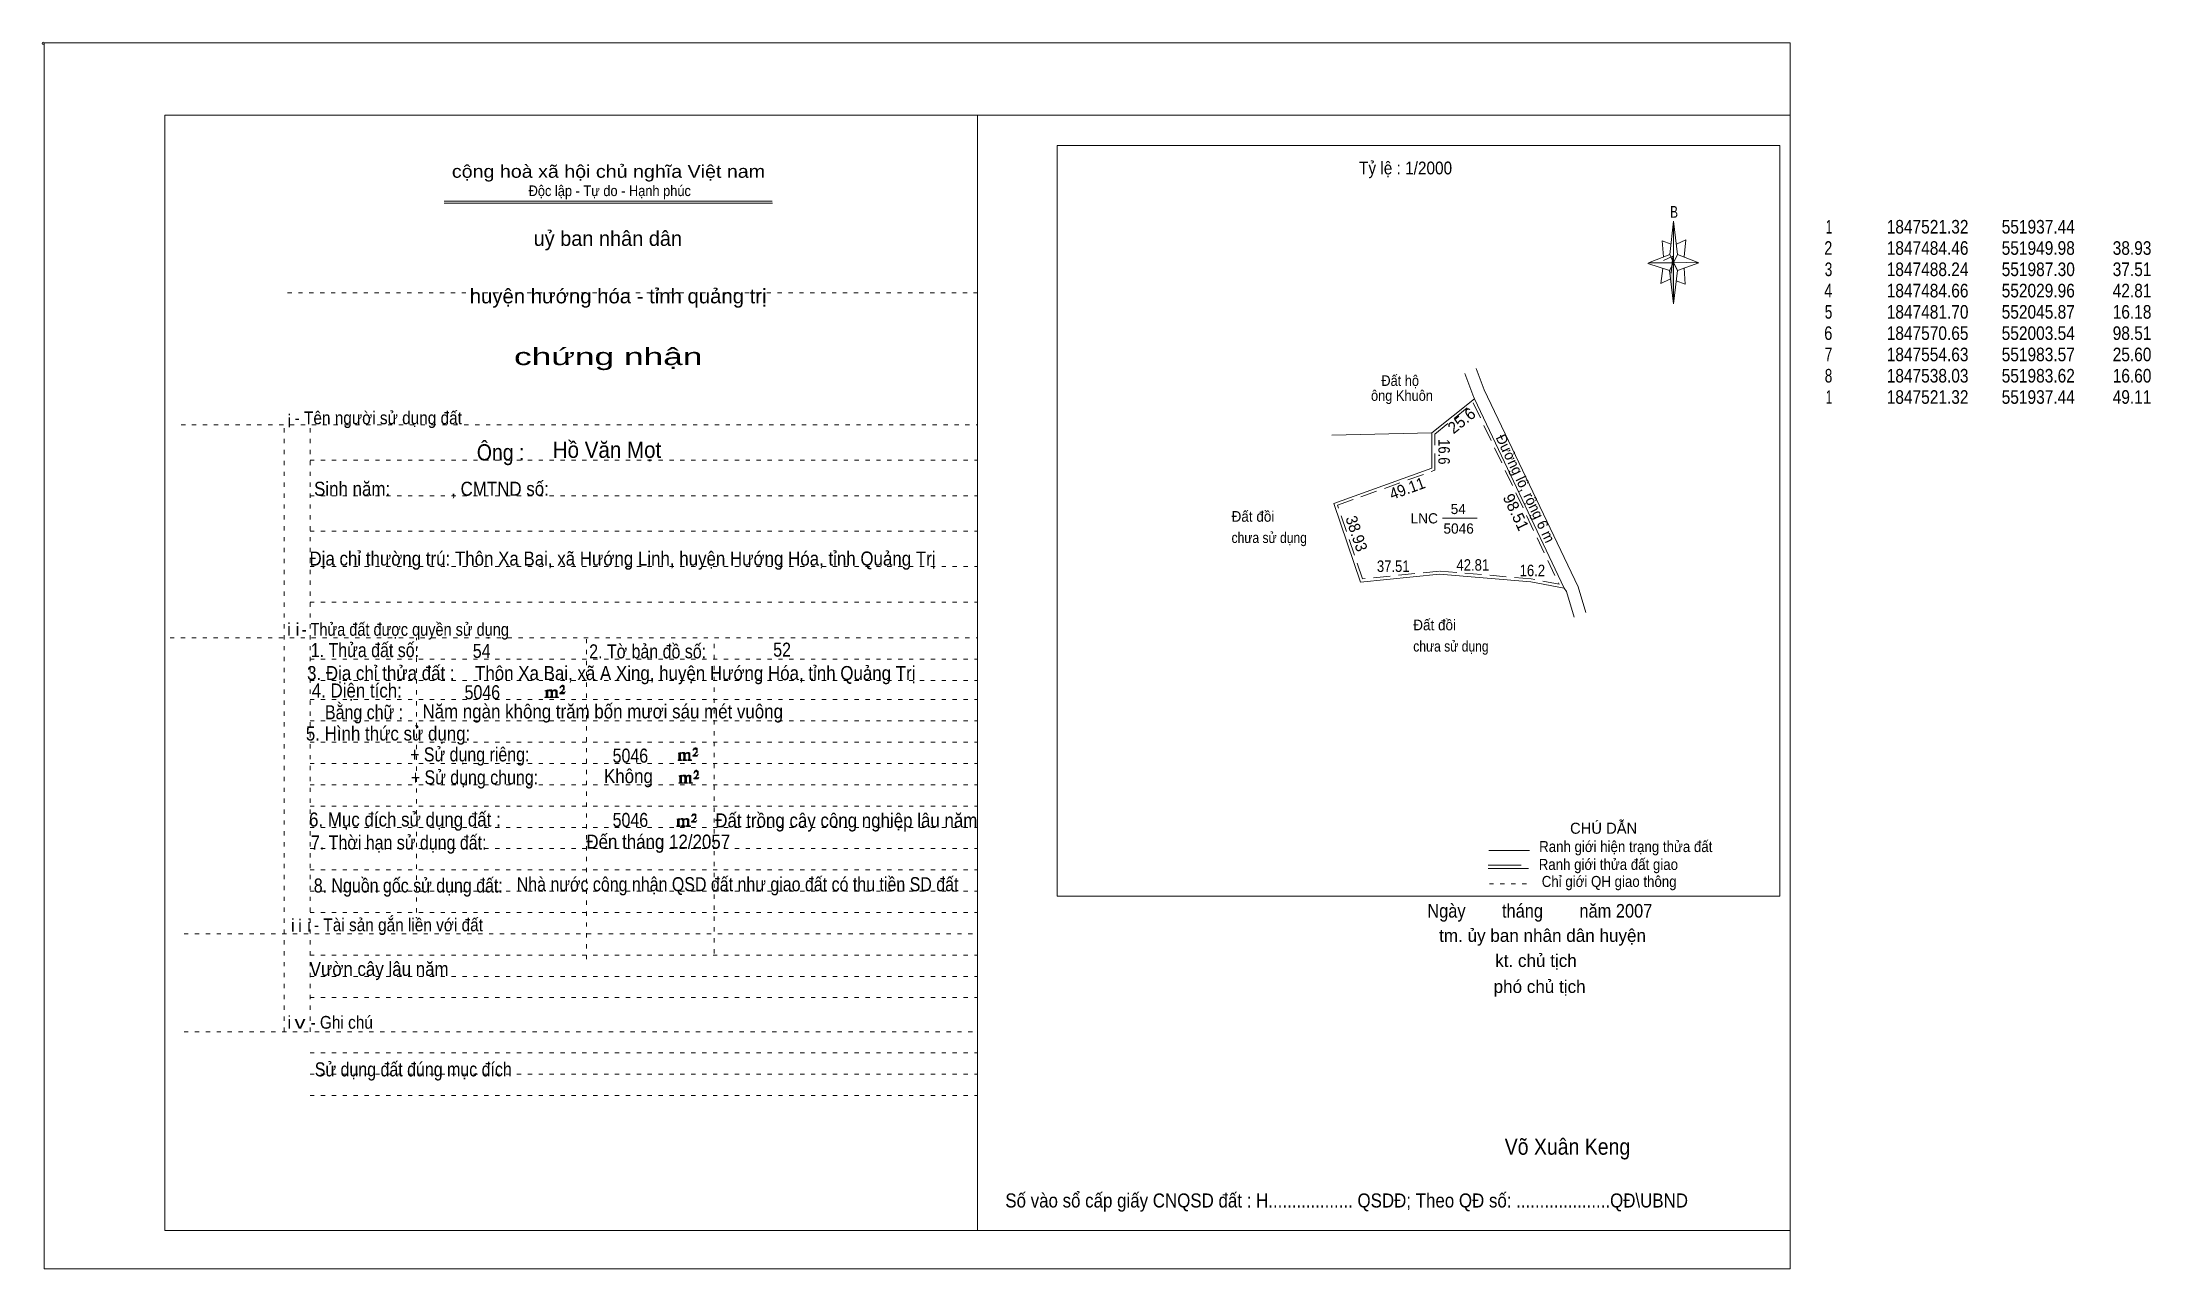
# Model space of a CAD drawing. Header units: centimetres. Extents: x -1.6 to 48, y -3.3 to 25.5.
import ezdxf
from ezdxf.enums import TextEntityAlignment as Align

# ---------------------------------------------------------------- set-up
doc = ezdxf.new("R2010")
doc.units = ezdxf.units.CM
doc.header["$LTSCALE"] = 0.13
for name, pattern in [('DOTTED', [1.5, 0.3, -1.2]), ('LONG_DASHED', [7.5, 6, -1.5]), ('MEDIUM_DASHED', [4.5, 3, -1.5])]:
    doc.linetypes.add(name, pattern=pattern)
for name, color, linetype, lineweight in [('1', 7, 'DOTTED', 13), ('10', 7, 'Continuous', 13), ('13', 7, 'Continuous', 13), ('4', 7, 'Continuous', 13), ('5', 7, 'Continuous', 13), ('50', 7, 'Continuous', 13)]:
    doc.layers.add(name, color=color, linetype=linetype, lineweight=lineweight)
doc.layers.add('25', color=7, linetype='Continuous')
doc.layers.add('30', color=7, linetype='Continuous')

msp = doc.modelspace()

# ---------------------------------------------------------------- hatches: boundary and pattern name
at = {"layer": '5'}
msp.add_hatch(color=256, dxfattribs=at).paths.add_polyline_path([(36.77, 20.31), (36.77, 19.35), (36.67, 20.13)])
at = {"layer": '50'}
for points in [[(10.27, 10.13), (10.27, 10.12), (10.27, 10.11), (10.25, 10.11), (10.24, 10.11), (10.24, 10.1), (10.33, 10.1), (10.33, 10.11), (10.32, 10.11), (10.31, 10.11), (10.31, 10.12), (10.31, 10.13), (10.31, 10.24), (10.31, 10.25), (10.32, 10.26), (10.34, 10.26), (10.35, 10.26), (10.36, 10.26), (10.37, 10.25), (10.39, 10.22), (10.39, 10.13), (10.37, 10.12), (10.37, 10.11), (10.36, 10.11), (10.35, 10.11), (10.35, 10.1), (10.44, 10.1), (10.44, 10.11), (10.43, 10.11), (10.42, 10.11), (10.42, 10.12), (10.42, 10.13), (10.42, 10.24), (10.44, 10.26), (10.45, 10.26), (10.46, 10.26), (10.49, 10.26), (10.49, 10.25), (10.5, 10.24), (10.5, 10.22), (10.5, 10.13), (10.5, 10.12), (10.49, 10.11), (10.49, 10.11), (10.47, 10.11), (10.47, 10.1), (10.56, 10.1), (10.56, 10.11), (10.55, 10.11), (10.54, 10.11), (10.53, 10.12), (10.53, 10.13), (10.53, 10.2), (10.53, 10.25), (10.53, 10.26), (10.52, 10.27), (10.5, 10.28), (10.47, 10.28), (10.46, 10.28), (10.44, 10.27), (10.41, 10.25), (10.41, 10.26), (10.4, 10.28), (10.39, 10.28), (10.37, 10.28), (10.35, 10.28), (10.34, 10.28), (10.32, 10.26), (10.31, 10.26), (10.31, 10.25), (10.31, 10.25), (10.31, 10.26), (10.31, 10.28), (10.24, 10.26), (10.24, 10.26), (10.25, 10.26), (10.27, 10.25), (10.27, 10.24), (10.27, 10.23)], [(10.69, 10.19), (10.72, 10.24), (10.72, 10.24), (10.71, 10.22), (10.69, 10.22), (10.68, 10.22), (10.63, 10.22), (10.66, 10.26), (10.67, 10.27), (10.69, 10.28), (10.69, 10.3), (10.69, 10.32), (10.69, 10.34), (10.69, 10.35), (10.69, 10.37), (10.68, 10.38), (10.67, 10.38), (10.66, 10.39), (10.65, 10.39), (10.63, 10.38), (10.63, 10.38), (10.62, 10.37), (10.61, 10.35), (10.59, 10.33), (10.61, 10.33), (10.61, 10.35), (10.62, 10.35), (10.63, 10.36), (10.65, 10.36), (10.66, 10.36), (10.67, 10.35), (10.68, 10.35), (10.68, 10.32), (10.68, 10.3), (10.66, 10.28), (10.66, 10.26), (10.65, 10.25), (10.59, 10.2), (10.59, 10.19)], [(13.39, 8.66), (13.39, 8.65), (13.39, 8.64), (13.38, 8.64), (13.37, 8.64), (13.37, 8.62), (13.45, 8.62), (13.45, 8.64), (13.44, 8.64), (13.43, 8.64), (13.43, 8.65), (13.43, 8.66), (13.43, 8.77), (13.43, 8.78), (13.44, 8.79), (13.47, 8.79), (13.48, 8.79), (13.49, 8.79), (13.5, 8.78), (13.51, 8.74), (13.51, 8.66), (13.5, 8.65), (13.5, 8.64), (13.49, 8.64), (13.48, 8.64), (13.48, 8.62), (13.57, 8.62), (13.57, 8.64), (13.55, 8.64), (13.54, 8.64), (13.54, 8.65), (13.54, 8.66), (13.54, 8.77), (13.57, 8.79), (13.58, 8.79), (13.59, 8.79), (13.61, 8.79), (13.61, 8.78), (13.62, 8.77), (13.62, 8.74), (13.62, 8.66), (13.62, 8.65), (13.61, 8.64), (13.61, 8.64), (13.6, 8.64), (13.6, 8.62), (13.69, 8.62), (13.69, 8.64), (13.67, 8.64), (13.66, 8.64), (13.65, 8.65), (13.65, 8.66), (13.65, 8.73), (13.65, 8.78), (13.65, 8.79), (13.64, 8.8), (13.62, 8.81), (13.6, 8.81), (13.59, 8.81), (13.57, 8.8), (13.53, 8.78), (13.53, 8.79), (13.52, 8.81), (13.51, 8.81), (13.5, 8.81), (13.48, 8.81), (13.47, 8.81), (13.44, 8.79), (13.43, 8.79), (13.43, 8.78), (13.43, 8.78), (13.43, 8.79), (13.43, 8.81), (13.37, 8.79), (13.37, 8.79), (13.38, 8.79), (13.39, 8.78), (13.39, 8.77), (13.39, 8.76)], [(13.82, 8.72), (13.84, 8.77), (13.84, 8.77), (13.83, 8.74), (13.82, 8.74), (13.81, 8.74), (13.75, 8.74), (13.79, 8.79), (13.8, 8.8), (13.82, 8.81), (13.82, 8.83), (13.82, 8.84), (13.82, 8.87), (13.82, 8.88), (13.82, 8.9), (13.81, 8.91), (13.8, 8.91), (13.79, 8.92), (13.77, 8.92), (13.75, 8.91), (13.75, 8.91), (13.74, 8.9), (13.73, 8.88), (13.72, 8.86), (13.73, 8.86), (13.73, 8.88), (13.74, 8.88), (13.75, 8.89), (13.77, 8.89), (13.79, 8.89), (13.8, 8.88), (13.81, 8.88), (13.81, 8.84), (13.81, 8.83), (13.79, 8.81), (13.79, 8.79), (13.77, 8.78), (13.72, 8.73), (13.72, 8.72)], [(13.41, 8.12), (13.41, 8.11), (13.41, 8.1), (13.4, 8.1), (13.39, 8.1), (13.39, 8.09), (13.48, 8.09), (13.48, 8.1), (13.47, 8.1), (13.45, 8.1), (13.45, 8.11), (13.45, 8.12), (13.45, 8.23), (13.45, 8.24), (13.47, 8.26), (13.49, 8.26), (13.5, 8.26), (13.51, 8.26), (13.52, 8.24), (13.53, 8.21), (13.53, 8.12), (13.52, 8.11), (13.52, 8.1), (13.51, 8.1), (13.5, 8.1), (13.5, 8.09), (13.59, 8.09), (13.59, 8.1), (13.58, 8.1), (13.57, 8.1), (13.57, 8.11), (13.57, 8.12), (13.57, 8.23), (13.59, 8.26), (13.6, 8.26), (13.61, 8.26), (13.63, 8.26), (13.63, 8.24), (13.64, 8.23), (13.64, 8.21), (13.64, 8.12), (13.64, 8.11), (13.63, 8.1), (13.63, 8.1), (13.62, 8.1), (13.62, 8.09), (13.71, 8.09), (13.71, 8.1), (13.7, 8.1), (13.69, 8.1), (13.67, 8.11), (13.67, 8.12), (13.67, 8.2), (13.67, 8.24), (13.67, 8.26), (13.66, 8.27), (13.64, 8.28), (13.62, 8.28), (13.61, 8.28), (13.59, 8.27), (13.55, 8.24), (13.55, 8.26), (13.54, 8.28), (13.53, 8.28), (13.52, 8.28), (13.5, 8.28), (13.49, 8.28), (13.47, 8.26), (13.45, 8.26), (13.45, 8.24), (13.45, 8.24), (13.45, 8.26), (13.45, 8.28), (13.39, 8.26), (13.39, 8.26), (13.4, 8.26), (13.41, 8.24), (13.41, 8.23), (13.41, 8.22)], [(13.84, 8.19), (13.86, 8.23), (13.86, 8.23), (13.85, 8.21), (13.84, 8.21), (13.83, 8.21), (13.77, 8.21), (13.81, 8.26), (13.82, 8.27), (13.84, 8.28), (13.84, 8.3), (13.84, 8.31), (13.84, 8.33), (13.84, 8.34), (13.84, 8.37), (13.83, 8.38), (13.82, 8.38), (13.81, 8.39), (13.8, 8.39), (13.77, 8.38), (13.77, 8.38), (13.76, 8.37), (13.75, 8.34), (13.74, 8.32), (13.75, 8.32), (13.75, 8.34), (13.76, 8.34), (13.77, 8.36), (13.8, 8.36), (13.81, 8.36), (13.82, 8.34), (13.83, 8.34), (13.83, 8.31), (13.83, 8.3), (13.81, 8.28), (13.81, 8.26), (13.8, 8.24), (13.74, 8.2), (13.74, 8.19)], [(13.36, 7.11), (13.36, 7.1), (13.36, 7.09), (13.35, 7.09), (13.34, 7.09), (13.34, 7.07), (13.42, 7.07), (13.42, 7.09), (13.41, 7.09), (13.4, 7.09), (13.4, 7.1), (13.4, 7.11), (13.4, 7.22), (13.4, 7.23), (13.41, 7.24), (13.44, 7.24), (13.45, 7.24), (13.46, 7.24), (13.47, 7.23), (13.48, 7.19), (13.48, 7.11), (13.47, 7.1), (13.47, 7.09), (13.46, 7.09), (13.45, 7.09), (13.45, 7.07), (13.54, 7.07), (13.54, 7.09), (13.52, 7.09), (13.51, 7.09), (13.51, 7.1), (13.51, 7.11), (13.51, 7.22), (13.54, 7.24), (13.55, 7.24), (13.56, 7.24), (13.58, 7.24), (13.58, 7.23), (13.59, 7.22), (13.59, 7.19), (13.59, 7.11), (13.59, 7.1), (13.58, 7.09), (13.58, 7.09), (13.57, 7.09), (13.57, 7.07), (13.66, 7.07), (13.66, 7.09), (13.64, 7.09), (13.63, 7.09), (13.62, 7.1), (13.62, 7.11), (13.62, 7.18), (13.62, 7.23), (13.62, 7.24), (13.61, 7.25), (13.59, 7.26), (13.57, 7.26), (13.56, 7.26), (13.54, 7.25), (13.5, 7.23), (13.5, 7.24), (13.49, 7.26), (13.48, 7.26), (13.47, 7.26), (13.45, 7.26), (13.44, 7.26), (13.41, 7.24), (13.4, 7.24), (13.4, 7.23), (13.4, 7.23), (13.4, 7.24), (13.4, 7.26), (13.34, 7.24), (13.34, 7.24), (13.35, 7.24), (13.36, 7.23), (13.36, 7.22), (13.36, 7.21)], [(13.79, 7.17), (13.81, 7.22), (13.81, 7.22), (13.8, 7.19), (13.79, 7.19), (13.78, 7.19), (13.72, 7.19), (13.76, 7.24), (13.77, 7.25), (13.79, 7.26), (13.79, 7.28), (13.79, 7.29), (13.79, 7.32), (13.79, 7.33), (13.79, 7.35), (13.78, 7.36), (13.77, 7.36), (13.76, 7.37), (13.74, 7.37), (13.72, 7.36), (13.72, 7.36), (13.71, 7.35), (13.7, 7.33), (13.69, 7.31), (13.7, 7.31), (13.7, 7.33), (13.71, 7.33), (13.72, 7.34), (13.74, 7.34), (13.76, 7.34), (13.77, 7.33), (13.78, 7.33), (13.78, 7.29), (13.78, 7.28), (13.76, 7.26), (13.76, 7.24), (13.74, 7.23), (13.69, 7.18), (13.69, 7.17)]]:
    msp.add_hatch(color=256, dxfattribs=at).paths.add_polyline_path(points)

# ---------------------------------------------------------------- linework, layer by layer
at = {"layer": '1', "linetype": 'Continuous'}
for p, q in [((1.31, -2.42), (1.31, 23.78)), ((1.31, 23.78), (39.51, 23.78)), ((20.41, -2.42), (20.41, 23.78)), ((39.51, -2.42), (39.51, 23.78)), ((7.87, 21.76), (15.58, 21.76)), ((7.87, 21.71), (15.59, 21.71)), ((36.67, 20.13), (36.16, 20.3)), ((1.31, -2.42), (39.51, -2.42))]:
    msp.add_line(p, q, dxfattribs=at)
at = {"layer": '1'}
for p, q in [((4.19, 19.61), (20.41, 19.61)), ((1.69, 16.51), (20.41, 16.51)), ((4.11, 2.25), (4.11, 16.51)), ((4.72, 2.25), (4.72, 16.51)), ((4.72, 15.68), (20.41, 15.68)), ((4.72, 14.84), (20.41, 14.84)), ((4.72, 14.01), (20.41, 14.01)), ((4.72, 13.18), (20.41, 13.18)), ((4.72, 12.34), (20.41, 12.34)), ((1.43, 11.5), (20.41, 11.5)), ((7.22, 5.05), (7.22, 11.5)), ((11.22, 3.95), (11.22, 11.5)), ((14.22, 4.09), (14.22, 11.5)), ((4.72, 11), (20.41, 11)), ((4.72, 10.5), (20.41, 10.5)), ((4.72, 10.05), (20.41, 10.05)), ((4.72, 9.55), (20.41, 9.55)), ((4.72, 9.05), (20.41, 9.05)), ((4.72, 8.55), (20.41, 8.55)), ((4.72, 8.05), (20.41, 8.05)), ((4.72, 7.55), (20.41, 7.55)), ((4.72, 7.05), (20.41, 7.05)), ((4.72, 6.55), (20.41, 6.55)), ((4.72, 6.05), (20.41, 6.05)), ((4.72, 5.55), (20.41, 5.55)), ((4.72, 5.05), (20.41, 5.05)), ((1.76, 4.55), (20.41, 4.55)), ((4.72, 4.05), (20.41, 4.05)), ((4.72, 3.55), (20.41, 3.55)), ((4.72, 3.05), (20.41, 3.05)), ((1.76, 2.25), (20.41, 2.25)), ((4.72, 1.75), (20.41, 1.75)), ((4.72, 1.25), (20.41, 1.25)), ((4.72, 0.75), (20.41, 0.75))]:
    msp.add_line(p, q, dxfattribs=at)
at = {"layer": '1', "linetype": 'Continuous'}
msp.add_lwpolyline([(-1.53, -3.32), (39.51, -3.32), (39.51, 25.48), (-1.53, 25.48)], close=True, dxfattribs=at)
msp.add_lwpolyline([(36.68, 19.93), (36.47, 19.83), (36.52, 20.18)], dxfattribs=at)
at = {"layer": '10'}
for p, q in [((32.13, 17.83), (32.32, 17.33)), ((34.53, 12.7), (32.32, 17.33)), ((28.74, 16.26), (31.09, 16.32)), ((34.53, 12.7), (34.71, 12.1))]:
    msp.add_line(p, q, dxfattribs=at)
for points in [[(32.09, 17.12), (32.05, 17.21), (31.86, 17.71)], [(31.09, 16.32), (32.09, 17.12), (34.2, 12.67), (33.41, 12.82)], [(33.41, 12.82), (31.27, 13), (29.41, 12.81), (28.78, 14.66), (31.09, 15.49), (31.09, 16.32)], [(34.2, 12.67), (34.25, 12.59), (34.43, 11.99)]]:
    msp.add_lwpolyline(points, dxfattribs=at)
at = {"layer": '10', "linetype": 'MEDIUM_DASHED'}
msp.add_lwpolyline([(31.16, 16.29), (32.06, 17.02), (34.08, 12.76), (33.42, 12.89), (31.27, 13.07), (29.46, 12.89), (28.87, 14.62), (31.16, 15.44)], close=True, dxfattribs=at)
at = {"layer": '13'}
msp.add_line((31.34, 14.31), (32.15, 14.31), dxfattribs=at)
at = {"layer": '4'}
for p, q in [((32.43, 6.51), (33.38, 6.51)), ((32.41, 6.08), (33.36, 6.08))]:
    msp.add_line(p, q, dxfattribs=at)
at = {"layer": '4', "linetype": 'LONG_DASHED'}
msp.add_line((32.41, 6.16), (33.36, 6.16), dxfattribs=at)
at = {"layer": '4', "linetype": 'DOTTED'}
msp.add_line((32.44, 5.72), (33.43, 5.72), dxfattribs=at)
at = {"layer": '4'}
msp.add_lwpolyline([(22.28, 23.07), (39.27, 23.07), (39.27, 5.43), (22.28, 5.43)], close=True, dxfattribs=at)
msp.add_circle((-1.55, 25.47), 0.025, dxfattribs=at)
at = {"layer": '5'}
for p, q in [((36.68, 20.51), (36.77, 21.29)), ((36.86, 20.51), (37.36, 20.31)), ((36.86, 20.13), (36.77, 19.35)), ((37.04, 19.81), (36.83, 19.89)), ((37.02, 20.19), (37.04, 19.81))]:
    msp.add_line(p, q, dxfattribs=at)
for points in [[(36.71, 20.75), (36.5, 20.83), (36.53, 20.45)], [(36.84, 20.75), (37.06, 20.85), (37.02, 20.45)], [(36.77, 20.31), (36.68, 20.51), (36.18, 20.31)], [(36.53, 20.37), (36.75, 20.47), (36.71, 20.07)], [(36.77, 20.31), (36.86, 20.13), (37.36, 20.31)]]:
    msp.add_lwpolyline(points, dxfattribs=at)
for points in [[(36.77, 21.29), (36.86, 20.51), (36.77, 20.31)], [(36.77, 20.31), (36.18, 20.31), (36.68, 20.51), (36.86, 20.13), (37.36, 20.31), (36.77, 20.33)], [(36.77, 20.31), (36.77, 19.35), (36.67, 20.13)]]:
    msp.add_lwpolyline(points, close=True, dxfattribs=at)
at = {"layer": '50'}
for points in [[(10.27, 10.13), (10.27, 10.12), (10.27, 10.11), (10.25, 10.11), (10.24, 10.11), (10.24, 10.1), (10.33, 10.1), (10.33, 10.11), (10.32, 10.11), (10.31, 10.11), (10.31, 10.12), (10.31, 10.13), (10.31, 10.24), (10.31, 10.25), (10.32, 10.26), (10.34, 10.26), (10.35, 10.26), (10.36, 10.26), (10.37, 10.25), (10.39, 10.22), (10.39, 10.13), (10.37, 10.12), (10.37, 10.11), (10.36, 10.11), (10.35, 10.11), (10.35, 10.1), (10.44, 10.1), (10.44, 10.11), (10.43, 10.11), (10.42, 10.11), (10.42, 10.12), (10.42, 10.13), (10.42, 10.24), (10.44, 10.26), (10.45, 10.26), (10.46, 10.26), (10.49, 10.26), (10.49, 10.25), (10.5, 10.24), (10.5, 10.22), (10.5, 10.13), (10.5, 10.12), (10.49, 10.11), (10.49, 10.11), (10.47, 10.11), (10.47, 10.1), (10.56, 10.1), (10.56, 10.11), (10.55, 10.11), (10.54, 10.11), (10.53, 10.12), (10.53, 10.13), (10.53, 10.2), (10.53, 10.25), (10.53, 10.26), (10.52, 10.27), (10.5, 10.28), (10.47, 10.28), (10.46, 10.28), (10.44, 10.27), (10.41, 10.25), (10.41, 10.26), (10.4, 10.28), (10.39, 10.28), (10.37, 10.28), (10.35, 10.28), (10.34, 10.28), (10.32, 10.26), (10.31, 10.26), (10.31, 10.25), (10.31, 10.25), (10.31, 10.26), (10.31, 10.28), (10.24, 10.26), (10.24, 10.26), (10.25, 10.26), (10.27, 10.25), (10.27, 10.24), (10.27, 10.23)], [(10.69, 10.19), (10.72, 10.24), (10.72, 10.24), (10.71, 10.22), (10.69, 10.22), (10.68, 10.22), (10.63, 10.22), (10.66, 10.26), (10.67, 10.27), (10.69, 10.28), (10.69, 10.3), (10.69, 10.32), (10.69, 10.34), (10.69, 10.35), (10.69, 10.37), (10.68, 10.38), (10.67, 10.38), (10.66, 10.39), (10.65, 10.39), (10.63, 10.38), (10.63, 10.38), (10.62, 10.37), (10.61, 10.35), (10.59, 10.33), (10.61, 10.33), (10.61, 10.35), (10.62, 10.35), (10.63, 10.36), (10.65, 10.36), (10.66, 10.36), (10.67, 10.35), (10.68, 10.35), (10.68, 10.32), (10.68, 10.3), (10.66, 10.28), (10.66, 10.26), (10.65, 10.25), (10.59, 10.2), (10.59, 10.19)], [(13.39, 8.66), (13.39, 8.65), (13.39, 8.64), (13.38, 8.64), (13.37, 8.64), (13.37, 8.62), (13.45, 8.62), (13.45, 8.64), (13.44, 8.64), (13.43, 8.64), (13.43, 8.65), (13.43, 8.66), (13.43, 8.77), (13.43, 8.78), (13.44, 8.79), (13.47, 8.79), (13.48, 8.79), (13.49, 8.79), (13.5, 8.78), (13.51, 8.74), (13.51, 8.66), (13.5, 8.65), (13.5, 8.64), (13.49, 8.64), (13.48, 8.64), (13.48, 8.62), (13.57, 8.62), (13.57, 8.64), (13.55, 8.64), (13.54, 8.64), (13.54, 8.65), (13.54, 8.66), (13.54, 8.77), (13.57, 8.79), (13.58, 8.79), (13.59, 8.79), (13.61, 8.79), (13.61, 8.78), (13.62, 8.77), (13.62, 8.74), (13.62, 8.66), (13.62, 8.65), (13.61, 8.64), (13.61, 8.64), (13.6, 8.64), (13.6, 8.62), (13.69, 8.62), (13.69, 8.64), (13.67, 8.64), (13.66, 8.64), (13.65, 8.65), (13.65, 8.66), (13.65, 8.73), (13.65, 8.78), (13.65, 8.79), (13.64, 8.8), (13.62, 8.81), (13.6, 8.81), (13.59, 8.81), (13.57, 8.8), (13.53, 8.78), (13.53, 8.79), (13.52, 8.81), (13.51, 8.81), (13.5, 8.81), (13.48, 8.81), (13.47, 8.81), (13.44, 8.79), (13.43, 8.79), (13.43, 8.78), (13.43, 8.78), (13.43, 8.79), (13.43, 8.81), (13.37, 8.79), (13.37, 8.79), (13.38, 8.79), (13.39, 8.78), (13.39, 8.77), (13.39, 8.76)], [(13.82, 8.72), (13.84, 8.77), (13.84, 8.77), (13.83, 8.74), (13.82, 8.74), (13.81, 8.74), (13.75, 8.74), (13.79, 8.79), (13.8, 8.8), (13.82, 8.81), (13.82, 8.83), (13.82, 8.84), (13.82, 8.87), (13.82, 8.88), (13.82, 8.9), (13.81, 8.91), (13.8, 8.91), (13.79, 8.92), (13.77, 8.92), (13.75, 8.91), (13.75, 8.91), (13.74, 8.9), (13.73, 8.88), (13.72, 8.86), (13.73, 8.86), (13.73, 8.88), (13.74, 8.88), (13.75, 8.89), (13.77, 8.89), (13.79, 8.89), (13.8, 8.88), (13.81, 8.88), (13.81, 8.84), (13.81, 8.83), (13.79, 8.81), (13.79, 8.79), (13.77, 8.78), (13.72, 8.73), (13.72, 8.72)], [(13.41, 8.12), (13.41, 8.11), (13.41, 8.1), (13.4, 8.1), (13.39, 8.1), (13.39, 8.09), (13.48, 8.09), (13.48, 8.1), (13.47, 8.1), (13.45, 8.1), (13.45, 8.11), (13.45, 8.12), (13.45, 8.23), (13.45, 8.24), (13.47, 8.26), (13.49, 8.26), (13.5, 8.26), (13.51, 8.26), (13.52, 8.24), (13.53, 8.21), (13.53, 8.12), (13.52, 8.11), (13.52, 8.1), (13.51, 8.1), (13.5, 8.1), (13.5, 8.09), (13.59, 8.09), (13.59, 8.1), (13.58, 8.1), (13.57, 8.1), (13.57, 8.11), (13.57, 8.12), (13.57, 8.23), (13.59, 8.26), (13.6, 8.26), (13.61, 8.26), (13.63, 8.26), (13.63, 8.24), (13.64, 8.23), (13.64, 8.21), (13.64, 8.12), (13.64, 8.11), (13.63, 8.1), (13.63, 8.1), (13.62, 8.1), (13.62, 8.09), (13.71, 8.09), (13.71, 8.1), (13.7, 8.1), (13.69, 8.1), (13.67, 8.11), (13.67, 8.12), (13.67, 8.2), (13.67, 8.24), (13.67, 8.26), (13.66, 8.27), (13.64, 8.28), (13.62, 8.28), (13.61, 8.28), (13.59, 8.27), (13.55, 8.24), (13.55, 8.26), (13.54, 8.28), (13.53, 8.28), (13.52, 8.28), (13.5, 8.28), (13.49, 8.28), (13.47, 8.26), (13.45, 8.26), (13.45, 8.24), (13.45, 8.24), (13.45, 8.26), (13.45, 8.28), (13.39, 8.26), (13.39, 8.26), (13.4, 8.26), (13.41, 8.24), (13.41, 8.23), (13.41, 8.22)], [(13.84, 8.19), (13.86, 8.23), (13.86, 8.23), (13.85, 8.21), (13.84, 8.21), (13.83, 8.21), (13.77, 8.21), (13.81, 8.26), (13.82, 8.27), (13.84, 8.28), (13.84, 8.3), (13.84, 8.31), (13.84, 8.33), (13.84, 8.34), (13.84, 8.37), (13.83, 8.38), (13.82, 8.38), (13.81, 8.39), (13.8, 8.39), (13.77, 8.38), (13.77, 8.38), (13.76, 8.37), (13.75, 8.34), (13.74, 8.32), (13.75, 8.32), (13.75, 8.34), (13.76, 8.34), (13.77, 8.36), (13.8, 8.36), (13.81, 8.36), (13.82, 8.34), (13.83, 8.34), (13.83, 8.31), (13.83, 8.3), (13.81, 8.28), (13.81, 8.26), (13.8, 8.24), (13.74, 8.2), (13.74, 8.19)], [(13.36, 7.11), (13.36, 7.1), (13.36, 7.09), (13.35, 7.09), (13.34, 7.09), (13.34, 7.07), (13.42, 7.07), (13.42, 7.09), (13.41, 7.09), (13.4, 7.09), (13.4, 7.1), (13.4, 7.11), (13.4, 7.22), (13.4, 7.23), (13.41, 7.24), (13.44, 7.24), (13.45, 7.24), (13.46, 7.24), (13.47, 7.23), (13.48, 7.19), (13.48, 7.11), (13.47, 7.1), (13.47, 7.09), (13.46, 7.09), (13.45, 7.09), (13.45, 7.07), (13.54, 7.07), (13.54, 7.09), (13.52, 7.09), (13.51, 7.09), (13.51, 7.1), (13.51, 7.11), (13.51, 7.22), (13.54, 7.24), (13.55, 7.24), (13.56, 7.24), (13.58, 7.24), (13.58, 7.23), (13.59, 7.22), (13.59, 7.19), (13.59, 7.11), (13.59, 7.1), (13.58, 7.09), (13.58, 7.09), (13.57, 7.09), (13.57, 7.07), (13.66, 7.07), (13.66, 7.09), (13.64, 7.09), (13.63, 7.09), (13.62, 7.1), (13.62, 7.11), (13.62, 7.18), (13.62, 7.23), (13.62, 7.24), (13.61, 7.25), (13.59, 7.26), (13.57, 7.26), (13.56, 7.26), (13.54, 7.25), (13.5, 7.23), (13.5, 7.24), (13.49, 7.26), (13.48, 7.26), (13.47, 7.26), (13.45, 7.26), (13.44, 7.26), (13.41, 7.24), (13.4, 7.24), (13.4, 7.23), (13.4, 7.23), (13.4, 7.24), (13.4, 7.26), (13.34, 7.24), (13.34, 7.24), (13.35, 7.24), (13.36, 7.23), (13.36, 7.22), (13.36, 7.21)], [(13.79, 7.17), (13.81, 7.22), (13.81, 7.22), (13.8, 7.19), (13.79, 7.19), (13.78, 7.19), (13.72, 7.19), (13.76, 7.24), (13.77, 7.25), (13.79, 7.26), (13.79, 7.28), (13.79, 7.29), (13.79, 7.32), (13.79, 7.33), (13.79, 7.35), (13.78, 7.36), (13.77, 7.36), (13.76, 7.37), (13.74, 7.37), (13.72, 7.36), (13.72, 7.36), (13.71, 7.35), (13.7, 7.33), (13.69, 7.31), (13.7, 7.31), (13.7, 7.33), (13.71, 7.33), (13.72, 7.34), (13.74, 7.34), (13.76, 7.34), (13.77, 7.33), (13.78, 7.33), (13.78, 7.29), (13.78, 7.28), (13.76, 7.26), (13.76, 7.24), (13.74, 7.23), (13.69, 7.18), (13.69, 7.17)]]:
    msp.add_lwpolyline(points, close=True, dxfattribs=at)

# ---------------------------------------------------------------- texts
at = {"layer": '1'}
for s, height, width, p in [('cộng hoà xã hội chủ nghĩa Việt nam', 0.3, 1.15, (11.735, 22.31)), ('Độc lập - Tự do - Hạnh phúc', 0.25, 0.9, (11.765, 21.88)), ('chứng nhận', 0.4, 1.55, (11.73, 17.91)), ('- Tên người sử dụng đất', 0.3, 0.9, (6.325, 16.52)), ('- Thửa đất được quyền sử dụng', 0.3, 0.85, (6.96, 11.55)), ('- Tài sản gắn liền với đất ', 0.3, 0.9, (6.85, 4.61)), ('v', 0.3, 1.3, (4.485, 2.32)), ('- Ghi chú', 0.3, 0.9, (5.465, 2.32))]:
    msp.add_text(s, height=height, dxfattribs=dict(at, width=width)).set_placement(p, align=Align.CENTER)
for s, height, p in [('uỷ ban nhân dân', 0.35, (11.72, 20.71)), ('i', 0.3, (4.235, 16.45)), ('i', 0.3, (4.225, 11.55)), ('i', 0.3, (4.425, 11.55)), ('i', 0.3, (4.315, 4.6)), ('i', 0.3, (4.485, 4.59)), ('i', 0.3, (4.695, 4.6)), ('i', 0.3, (4.235, 2.32))]:
    msp.add_text(s, height=height, dxfattribs=at).set_placement(p, align=Align.CENTER)
at = {"layer": '10', "width": 0.9}
for s, height, p in [('Tỷ lệ : 1/2000', 0.3, (30.47, 22.39)), ('Võ Xuân Keng', 0.38, (34.275, -0.64))]:
    msp.add_text(s, height=height, dxfattribs=at).set_placement(p, align=Align.CENTER)
at = {"layer": '10', "width": 0.95}
msp.add_text('Đường lô, rộng 6 m', height=0.25, rotation=295.368, dxfattribs=at).set_placement((33.174, 14.959), align=Align.CENTER)
at = {"layer": '10'}
for s, width, p in [('Đất đồi ', 0.95, (26.38, 14.23)), ('chưa sử dụng', 0.85, (26.38, 13.73)), ('Đất đồi ', 0.95, (30.65, 11.68)), ('chưa sử dụng', 0.85, (30.65, 11.18))]:
    msp.add_text(s, height=0.25, dxfattribs=dict(at, width=width)).set_placement(p)
at = {"layer": '13'}
msp.add_text('LNC', height=0.2399, dxfattribs=at).set_placement((31.23, 14.19), align=Align.RIGHT)
for s, p in [('54', (31.53, 14.41)), ('5046', (31.36, 13.95))]:
    msp.add_text(s, height=0.2399, dxfattribs=at).set_placement(p)
at = {"layer": '25', "width": 0.9}
for s, p in [('Đất hộ ', (30.385, 17.42)), ('ông Khuôn', (30.385, 17.07))]:
    msp.add_text(s, height=0.25, dxfattribs=at).set_placement(p, align=Align.CENTER)
at = {"layer": '30'}
for s, width, p in [('1', 0.65, (40.5, 21)), ('1847521.32', 0.85, (43.7, 21)), ('551937.44', 0.85, (46.2, 21)), ('551937.44', 0.85, (46.2, 21)), ('2', 0.8, (40.5, 20.5)), ('1847484.46', 0.85, (43.7, 20.5)), ('551949.98', 0.85, (46.2, 20.5)), ('38.93', 0.85, (48, 20.5)), ('3', 0.75, (40.5, 20)), ('1847488.24', 0.85, (43.7, 20)), ('551987.30', 0.85, (46.2, 20)), ('37.51', 0.85, (48, 20)), ('1847484.66', 0.85, (43.7, 19.5)), ('552029.96', 0.85, (46.2, 19.5)), ('42.81', 0.85, (48, 19.5)), ('4', 0.8, (40.5, 19.5)), ('5', 0.75, (40.5, 19)), ('1847481.70', 0.85, (43.7, 19)), ('552045.87', 0.85, (46.2, 19)), ('16.18', 0.85, (48, 19)), ('6', 0.8, (40.5, 18.5)), ('1847570.65', 0.85, (43.7, 18.5)), ('552003.54', 0.85, (46.2, 18.5)), ('98.51', 0.85, (48, 18.5)), ('7', 0.75, (40.5, 18)), ('1847554.63', 0.85, (43.7, 18)), ('551983.57', 0.85, (46.2, 18)), ('25.60', 0.85, (48, 18)), ('8', 0.75, (40.5, 17.5)), ('1847538.03', 0.85, (43.7, 17.5)), ('551983.62', 0.85, (46.2, 17.5)), ('16.60', 0.85, (48, 17.5)), ('1', 0.65, (40.5, 17)), ('1847521.32', 0.85, (43.7, 17)), ('551937.44', 0.85, (46.2, 17)), ('49.11', 0.85, (48, 17))]:
    msp.add_text(s, height=0.32, dxfattribs=dict(at, width=width)).set_placement(p, align=Align.RIGHT)
for s, rotation, p in [('25.6 ', 38.737, (31.91, 16.531)), ('98.51', 295.449, (32.941, 14.398))]:
    msp.add_text(s, height=0.27, rotation=rotation, dxfattribs=at).set_placement(p, align=Align.CENTER)
for s, height, rotation, width, p in [('16.6 ', 0.27, 270, 0.85, (31.24, 15.83)), ('49.11', 0.2699, 19.892, 0.95, (30.554, 14.886)), ('38.93', 0.27, 288.789, 0.95, (29.19, 13.909))]:
    msp.add_text(s, height=height, rotation=rotation, dxfattribs=dict(at, width=width)).set_placement(p, align=Align.CENTER)
at = {"layer": '30', "width": 0.85}
for s, p in [('37.51', (30.18, 13.05)), ('42.81', (32.05, 13.08)), ('16.2', (33.45, 12.95))]:
    msp.add_text(s, height=0.27, dxfattribs=at).set_placement(p, align=Align.CENTER)
at = {"layer": '4'}
msp.add_text('CHÚ DẪN', height=0.2591, dxfattribs=at).set_placement((35.125, 6.9), align=Align.CENTER)
at = {"layer": '4', "width": 0.9}
for s, p in [('Ranh giới hiện trạng thửa đất', (35.645, 6.47)), ('Ranh giới thửa đất giao ', (35.28, 6.05)), ('Chỉ giới QH giao thông', (35.255, 5.65))]:
    msp.add_text(s, height=0.2591, dxfattribs=at).set_placement(p, align=Align.CENTER)
at = {"layer": '5', "width": 0.75}
msp.add_text('B', height=0.276, dxfattribs=at).set_placement((36.78, 21.37), align=Align.CENTER)
at = {"layer": '50'}
for s, height, width, p in [('  huyện hướng hóa - tỉnh quảng trị', 0.34, 1.05, (11.83, 19.36)), ('Ông :', 0.38, 0.9, (9.2, 15.67)), ('Hồ Văn Mọt', 0.38, 0.95, (11.7, 15.73)), ('Sinh năm:             , CMTND số:  ', 0.33, 0.9, (7.685, 14.84)), ('Địa chỉ thường trú: Thôn Xa Bai, xã Hướng Linh, huyện Hướng Hóa, tỉnh Quảng Trị', 0.33, 0.9, (12.065, 13.2)), ('1. Thửa đất số:  ', 0.33, 0.85, (6.115, 11.05)), ('54', 0.33, 0.85, (8.755, 11.03)), ('2. Tờ bản đồ số:  ', 0.33, 0.85, (12.76, 11.02)), ('52', 0.33, 0.85, (15.815, 11.06)), ('3. Địa chỉ thửa đất : ', 0.33, 0.9, (6.44, 10.51)), ('4. Diện tích: ', 0.33, 0.9, (5.875, 10.1)), ('Thôn Xa Bai, xã A Xing, huyện Hướng Hóa, tỉnh Quảng Trị', 0.33, 0.9, (13.775, 10.51)), ('Bằng chữ :', 0.33, 0.85, (5.99, 9.59)), ('Năm ngàn không trăm bốn mươi sáu mét vuông', 0.33, 0.9, (11.6, 9.61)), ('5046', 0.33, 0.85, (8.77, 10.06)), ('5. Hình thức sử dụng:', 0.33, 0.9, (6.555, 9.09)), ('+ Sử dụng riêng:', 0.33, 0.85, (8.475, 8.6)), ('Không', 0.33, 0.9, (12.205, 8.09)), ('5046', 0.33, 0.85, (12.25, 8.57)), ('+ Sử dụng chung:', 0.33, 0.85, (8.585, 8.06)), ('6. Mục đích sử dụng đất :', 0.33, 0.9, (6.95, 7.07)), ('5046', 0.33, 0.85, (12.25, 7.06)), ('Đất trồng cây công nghiệp lâu năm', 0.33, 0.9, (17.325, 7.05)), ('7. Thời hạn sử dụng đất:', 0.33, 0.85, (6.805, 6.53)), ('Đến tháng 12/2057', 0.33, 0.9, (12.905, 6.55)), ('8. Nguồn gốc sử dụng đất:', 0.33, 0.85, (7.03, 5.52)), ('Nhà nước công nhận QSD đất như giao đất có thu tiền SD đất', 0.33, 0.85, (14.77, 5.55)), ('Ngày        tháng        năm 2007', 0.32, 0.9, (33.625, 4.93)), ('Vườn cây lâu năm', 0.33, 0.9, (6.345, 3.56)), ('Sử dụng đất đúng mục đích ', 0.33, 0.85, (7.2, 1.2)), ('Số vào sổ cấp giấy CNQSD đất : H.................. QSDĐ; Theo QĐ số: ....................QĐ\\UBND', 0.33, 0.9, (29.085, -1.88))]:
    msp.add_text(s, height=height, dxfattribs=dict(at, width=width)).set_placement(p, align=Align.CENTER)
for s, p in [('tm. ủy ban nhân dân huyện ', (33.745, 4.36)), ('kt. chủ tịch', (33.535, 3.77)), ('phó chủ tịch', (33.62, 3.16))]:
    msp.add_text(s, height=0.3, dxfattribs=at).set_placement(p, align=Align.CENTER)

doc.saveas('drawing.dxf')
